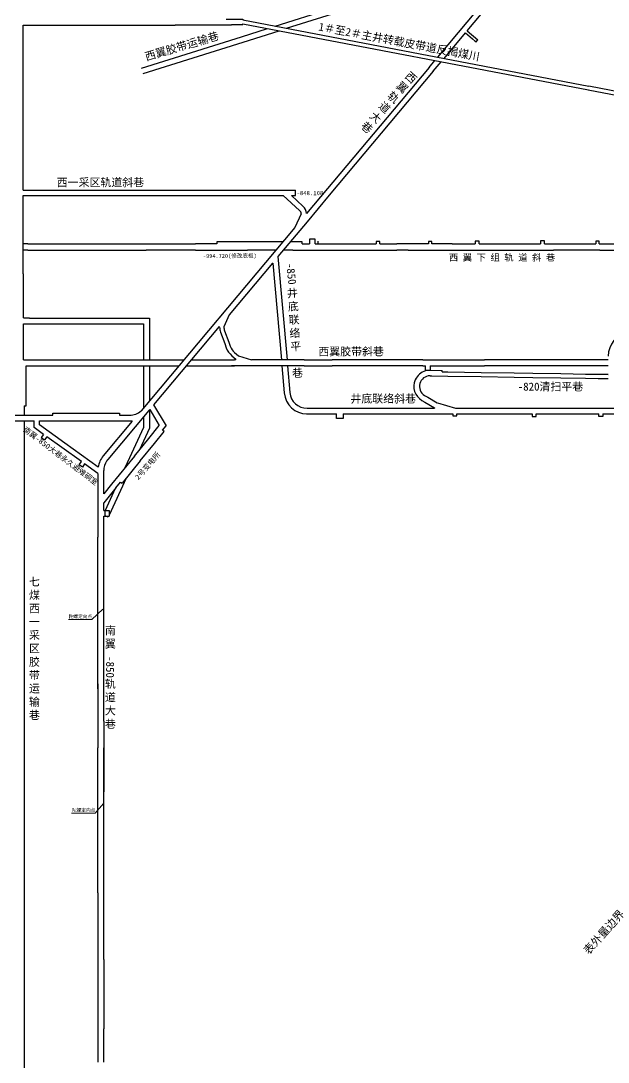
# Model space of a CAD drawing. Header units: millimetres. Extents: x 41513366 to 41522434, y 4590966 to 4600634.
# Drawn here: x 41518625 to 41519065, y 4594929 to 4595710 of the extents above; entities that cross this region are included whole.
import ezdxf

# ---------------------------------------------------------------- set-up
doc = ezdxf.new("R2010")
doc.units = ezdxf.units.MM
doc.linetypes.add('ACAD_ISO02W100', pattern=[15, 12, -3])
for name, color, linetype, lineweight in [('12-2煤表外量', 7, 'Continuous', 18), ('2016年12煤进尺', 7, 'Continuous', 18), ('7煤巷道', 6, 'Continuous', 18), ('7煤巷道名称', 6, 'Continuous', 18), ('图纸改动标记', 2, 'Continuous', 18), ('岩巷', 30, 'Continuous', 18), ('岩巷巷道名称', 30, 'Continuous', 18)]:
    doc.layers.add(name, color=color, linetype=linetype, lineweight=lineweight)
doc.styles.add('仿宋_GB2312', font='')
doc.styles.add('宋体5', font='')
doc.styles.add('正等线体', font='simhei.ttf')
doc.styles.get('仿宋_GB2312').set_extended_font_data('宋体')
doc.styles.get('宋体5').set_extended_font_data('宋体')

# ---------------------------------------------------------------- blocks, each defined once
blk = doc.blocks.new('*X44')
at = {"layer": '图纸改动标记', "linetype": 'Continuous', "lineweight": 0, "ltscale": 2}
blk.add_hatch(color=0, dxfattribs=at).paths.add_polyline_path([(41518686.46, 4595268.85), (41518685.16, 4595267.31), (41518684.82, 4595267.68)], flags=0)
at = {"layer": '图纸改动标记', "color": 0, "linetype": 'Continuous', "lineweight": 0, "ltscale": 2}
for p, q in [((41518686.46, 4595268.85), (41518678.15, 4595261.22)), ((41518678.15, 4595261.22), (41518660.52, 4595261.22))]:
    blk.add_line(p, q, dxfattribs=at)
at = {"layer": '图纸改动标记', "color": 0, "linetype": 'ByBlock', "lineweight": 0, "ltscale": 2}
blk.add_line((41518660.52, 4595261.22), (41518660.52, 4595261.22), dxfattribs=at)
blk = doc.blocks.new('*X52')
at = {"layer": '图纸改动标记', "linetype": 'Continuous', "lineweight": 0, "ltscale": 2}
blk.add_hatch(color=0, dxfattribs=at).paths.add_polyline_path([(41518686.95, 4595123.17), (41518685.79, 4595121.52), (41518685.42, 4595121.85)], flags=0)
at = {"layer": '图纸改动标记', "color": 0, "linetype": 'Continuous', "lineweight": 0, "ltscale": 2}
for p, q in [((41518686.95, 4595123.17), (41518680.5, 4595116.02)), ((41518680.5, 4595116.02), (41518662.87, 4595116.02))]:
    blk.add_line(p, q, dxfattribs=at)
at = {"layer": '图纸改动标记', "color": 0, "linetype": 'ByBlock', "lineweight": 0, "ltscale": 2}
blk.add_line((41518662.87, 4595116.02), (41518662.87, 4595116.02), dxfattribs=at)

msp = doc.modelspace()

# ---------------------------------------------------------------- linework, layer by layer
at = {"layer": '2016年12煤进尺', "color": 30, "lineweight": -3, "ltscale": 2}
msp.add_line((41518847.838, 4595542.743), (41518847.838, 4595544.743), dxfattribs=at)
at = {"layer": '7煤巷道', "lineweight": -3}
for p, q in [((41518626.484, 4595706.752), (41518740.569, 4595706.752)), ((41518782.7592, 4595706.752), (41518740.569, 4595706.752)), ((41519050.5193, 4595658.2652), (41519098.5346, 4595649.0778)), ((41519099.0608, 4595651.8278), (41519051.0454, 4595661.015)), ((41518626.484, 4595520.216), (41518626.484, 4595578.9712)), ((41518779.1195, 4595583.155), (41518823.3349, 4595583.1474)), ((41518779.1195, 4595583.155), (41518821.3387, 4595583.1477)), ((41518779.1188, 4595578.955), (41518821.6157, 4595578.9477)), ((41518626.884, 4595489.716), (41518626.884, 4595520.216)), ((41518626.8995, 4595487.216), (41518626.8995, 4595489.716)), ((41518626.8995, 4595487.216), (41518631.372, 4595487.216)), ((41518631.372, 4595487.216), (41518631.372, 4595487.116)), ((41518631.372, 4595487.116), (41518721.367, 4595487.116)), ((41518721.367, 4595487.116), (41518721.367, 4595455.8317)), ((41518626.883, 4595482.816), (41518631.372, 4595482.816)), ((41518631.372, 4595482.916), (41518716.967, 4595482.916)), ((41518631.372, 4595482.916), (41518631.372, 4595482.816)), ((41518716.967, 4595482.916), (41518716.967, 4595455.8317)), ((41518626.883, 4595455.8351), (41518685.842, 4595455.8333)), ((41518628.9559, 4595421.4349), (41518628.9559, 4595451.4349)), ((41518628.9559, 4595451.4344), (41518685.842, 4595451.4344)), ((41518716.967, 4595451.4313), (41518716.9752, 4595419.8403)), ((41518721.367, 4595451.4313), (41518721.367, 4595425.0742)), ((41518627.355, 4595421.4349), (41518627.355, 4595414.3085)), ((41518627.355, 4595421.4349), (41518628.9559, 4595421.4349)), ((41518721.367, 4595418.5016), (41518721.367, 4595404.5109)), ((41518627.355, 4595410.1047), (41518627.355, 4594754.344)), ((41518716.967, 4595413.1411), (41518716.967, 4595405.0131))]:
    msp.add_line(p, q, dxfattribs=at)
for points in [[(41518626.484, 4595696.171), (41518626.484, 4595706.752)], [(41518778.9674, 4595711.352), (41518791.494, 4595711.352), (41518791.494, 4595710.652), (41519051.0502, 4595661.0141)], [(41518782.7592, 4595706.752), (41518782.7592, 4595707.152), (41518791.494, 4595707.152), (41518791.494, 4595707.8019), (41519050.7589, 4595658.2193)], [(41518626.484, 4595583.1711), (41518626.484, 4595696.171)], [(41518626.484, 4595578.9712), (41518651.728, 4595578.972), (41518734.7758, 4595578.97), (41518779.1185, 4595578.955)], [(41518626.484, 4595520.216), (41518626.884, 4595520.216)], [(41518626.8832, 4595455.8351), (41518626.883, 4595482.816)], [(41518716.967, 4595405.0131), (41518706.4201, 4595382.3951)], [(41518721.367, 4595404.5109), (41518713.7932, 4595388.2689)], [(41518706.4201, 4595382.3951), (41518702.9173, 4595374.8834)], [(41518706.4201, 4595382.3951), (41518702.9173, 4595374.8834)], [(41518703.9012, 4595367.0553), (41518690.983, 4595339.3522)], [(41518695.6284, 4595359.2524), (41518688.006, 4595342.906)], [(41518695.6284, 4595359.2524), (41518688.006, 4595342.906)], [(41518690.2692, 4595337.8215), (41518688.6941, 4595338.556)], [(41518690.6117, 4595338.556), (41518690.2692, 4595337.8215)]]:
    msp.add_lwpolyline(points, dxfattribs=at)
msp.add_lwpolyline([(41518626.484, 4595583.1712), (41518651.7279, 4595583.172, -0.00001385), (41518651.7281, 4595583.172), (41518734.7761, 4595583.17, -0.00007855), (41518734.777, 4595583.17), (41518779.12, 4595583.155)], format="xyb", dxfattribs=at)
at = {"layer": '图纸改动标记', "color": 3, "linetype": 'ACAD_ISO02W100', "lineweight": -3}
msp.add_line((41518626.484, 4595583.1712), (41518626.484, 4595583.4711), dxfattribs=at)
at = {"layer": '图纸改动标记', "color": 3, "lineweight": -3, "ltscale": 2}
msp.add_line((41518687.767, 4595342.906), (41518687.767, 4595338.556), dxfattribs=at)
at = {"layer": '图纸改动标记', "color": 3, "linetype": 'Continuous', "lineweight": -3, "ltscale": 2}
msp.add_lwpolyline([(41518785.2245, 4595696.4936), (41518785.2249, 4595696.4937)], dxfattribs=at)
at = {"layer": '岩巷', "lineweight": -3}
for p, q in [((41518937.5651, 4595682.7249), (41518990.9472, 4595746.3433)), ((41518959.613, 4595702.4666), (41518980.9299, 4595727.8711)), ((41518942.2899, 4595681.8216), (41518958.3275, 4595700.9345)), ((41518958.3275, 4595700.9345), (41518963.5395, 4595696.561)), ((41518959.613, 4595702.4666), (41518967.6958, 4595695.6843)), ((41518963.5395, 4595696.561), (41518965.923, 4595694.561)), ((41518965.923, 4595694.561), (41518966.4103, 4595694.1522)), ((41518966.4103, 4595694.1522), (41518967.6958, 4595695.6843)), ((41518931.0454, 4595674.955), (41518904.9564, 4595643.869)), ((41518931.0453, 4595674.9549), (41518935.5042, 4595680.2688)), ((41518934.2627, 4595672.2552), (41518940.229, 4595679.3655)), ((41518934.2626, 4595672.255), (41518908.1736, 4595641.169)), ((41518904.9563, 4595643.8688), (41518839.2114, 4595565.5119)), ((41518908.1737, 4595641.1692), (41518856.2159, 4595579.2441)), ((41518821.3387, 4595583.1477), (41518830.8157, 4595583.1461)), ((41518830.8157, 4595578.9477), (41518830.8157, 4595583.1461)), ((41518821.6157, 4595578.9477), (41518833.8223, 4595567.8439)), ((41518827.8157, 4595578.9477), (41518836.4932, 4595570.9323)), ((41518827.8157, 4595578.9477), (41518830.8157, 4595578.9477)), ((41518835.136, 4595565.3243), (41518830.4656, 4595555.0912)), ((41518839.5147, 4595559.3392), (41518817.7323, 4595533.3782)), ((41518830.4656, 4595555.0912), (41518715.0442, 4595417.539)), ((41518630.1915, 4595542.743), (41518626.484, 4595542.743)), ((41518630.1915, 4595542.743), (41518695.1915, 4595542.743)), ((41518695.1915, 4595542.743), (41518718.901, 4595542.743)), ((41518718.901, 4595542.743), (41518755.901, 4595542.743)), ((41518771.838, 4595542.743), (41518755.901, 4595542.743)), ((41518835.838, 4595542.7429), (41518841.427, 4595542.743)), ((41518845.527, 4595542.743), (41518868.183, 4595542.7431)), ((41518868.183, 4595542.7431), (41518873.979, 4595542.7432)), ((41518873.979, 4595542.7432), (41518891.318, 4595542.7433)), ((41518894.218, 4595542.7433), (41518906.82, 4595542.7434)), ((41518915.513, 4595542.733), (41518906.82, 4595542.733)), ((41518930.698, 4595542.733), (41518915.513, 4595542.733)), ((41518948.354, 4595542.733), (41518933.198, 4595542.733)), ((41518948.354, 4595542.733), (41518965.7862, 4595542.733)), ((41518968.6862, 4595542.733), (41518984.6892, 4595542.733)), ((41518984.6892, 4595542.733), (41519013.705, 4595542.733)), ((41519013.705, 4595542.733), (41519014.672, 4595542.733)), ((41519017.672, 4595542.733), (41519024.33, 4595542.733)), ((41519024.33, 4595542.733), (41519056.172, 4595542.7329)), ((41519058.672, 4595542.7329), (41519059.103, 4595542.7329)), ((41519059.103, 4595542.7329), (41519077.455, 4595542.7331)), ((41518630.1916, 4595538.1378), (41518626.484, 4595538.1378)), ((41518630.1916, 4595538.1378), (41518695.1916, 4595538.1383)), ((41518695.1916, 4595538.1383), (41518718.901, 4595538.1384)), ((41518755.901, 4595538.1389), (41518718.901, 4595538.143)), ((41518755.901, 4595538.143), (41518777.901, 4595538.1391)), ((41518777.901, 4595538.143), (41518794.901, 4595538.1392)), ((41518816.2425, 4595538.1411), (41518794.901, 4595538.1392)), ((41518817.7319, 4595533.3821), (41518824.5175, 4595455.8218)), ((41518817.7319, 4595533.3821), (41518824.5165, 4595455.8334)), ((41518828.901, 4595538.1422), (41518821.729, 4595538.1415)), ((41518828.901, 4595538.1422), (41518844.901, 4595538.1428)), ((41518844.901, 4595538.1395), (41518868.183, 4595538.1438)), ((41518868.183, 4595538.1438), (41518873.979, 4595538.143)), ((41518873.979, 4595538.1432), (41518906.82, 4595538.1434)), ((41518915.513, 4595538.133), (41518906.82, 4595538.133)), ((41518915.513, 4595538.133), (41518948.354, 4595538.133)), ((41518948.354, 4595538.133), (41518967.672, 4595538.133)), ((41518967.672, 4595538.133), (41518984.6892, 4595538.133)), ((41518984.6892, 4595538.133), (41519013.7051, 4595538.133)), ((41519013.7051, 4595538.133), (41519024.3301, 4595538.133)), ((41519059.1031, 4595538.133), (41519024.3301, 4595538.133)), ((41519059.1031, 4595538.133), (41519077.4551, 4595538.133)), ((41518813.5783, 4595528.432), (41518780.9942, 4595489.6002)), ((41518813.5783, 4595528.432), (41518780.9942, 4595489.6002)), ((41518813.5783, 4595528.432), (41518813.9684, 4595528.2094)), ((41518813.9684, 4595528.2094), (41518820.3017, 4595455.8188)), ((41518813.9684, 4595528.2094), (41518820.3008, 4595455.8286)), ((41518780.9967, 4595489.6061), (41518777.1144, 4595480.5865)), ((41518773.5375, 4595480.7138), (41518724.373, 4595422.1225)), ((41518773.9203, 4595480.3925), (41518773.5359, 4595480.7151)), ((41518773.9203, 4595480.3925), (41518773.5375, 4595480.7138)), ((41518777.7224, 4595477.6601), (41518780.829, 4595469.1223)), ((41518774.7154, 4595476.5657), (41518777.8219, 4595468.0281)), ((41518777.8219, 4595468.0281), (41518778.9645, 4595464.8878)), ((41518780.829, 4595469.1223), (41518781.9715, 4595465.9822)), ((41518685.842, 4595455.8317), (41518741.007, 4595455.8317)), ((41518741.007, 4595455.8317), (41518747.1758, 4595455.8315)), ((41518752.6584, 4595455.8314), (41518768.053, 4595455.8309)), ((41518783.0668, 4595458.9431), (41518786.105, 4595456.3039)), ((41518786.105, 4595455.803), (41518785.105, 4595455.803)), ((41518785.1543, 4595461.3519), (41518788.2035, 4595458.7198)), ((41518786.105, 4595455.803), (41518786.105, 4595456.3039)), ((41518786.105, 4595455.803), (41518786.105, 4595455.803)), ((41518788.2035, 4595458.7198), (41518797.924, 4595455.803)), ((41518837.498, 4595455.831), (41518797.924, 4595455.803)), ((41518926.352, 4595455.8353), (41518891.637, 4595455.8316)), ((41518926.352, 4595455.796), (41518972.641, 4595455.796)), ((41519003.3676, 4595455.7964), (41518972.641, 4595455.7962)), ((41519062.291, 4595455.797), (41519003.3676, 4595455.7964)), ((41519065.451, 4595455.797), (41519062.291, 4595455.797)), ((41518685.842, 4595451.4313), (41518741.007, 4595451.4313)), ((41518741.007, 4595451.4317), (41518743.4838, 4595451.4316)), ((41518748.9664, 4595451.4315), (41518768.053, 4595451.4309)), ((41518837.498, 4595451.431), (41518782.994, 4595451.439)), ((41518820.6849, 4595451.439), (41518822.463, 4595431.1145)), ((41518820.6853, 4595451.4335), (41518822.463, 4595431.1145)), ((41518824.9009, 4595451.439), (41518826.662, 4595431.3091)), ((41518824.9014, 4595451.4329), (41518826.662, 4595431.3091)), ((41518926.352, 4595451.4353), (41518891.637, 4595451.402)), ((41518926.352, 4595451.4311), (41518928.403, 4595451.4311)), ((41518931.903, 4595451.4311), (41518972.641, 4595451.4311)), ((41518940.8894, 4595446.8987), (41518940.9057, 4595447.9409)), ((41519003.3662, 4595451.4162), (41518972.641, 4595451.4257)), ((41519062.291, 4595451.398), (41519003.3662, 4595451.4162)), ((41519065.451, 4595451.397), (41519062.291, 4595451.398)), ((41518925.7653, 4595425.4643), (41518927.9338, 4595424.1941)), ((41518720.9187, 4595417.8506), (41518690.0621, 4595381.0768)), ((41518721.5152, 4595418.7168), (41518720.9187, 4595417.8506)), ((41518839.1685, 4595415.334), (41518861.661, 4595415.334)), ((41518839.513, 4595419.534), (41518935.1459, 4595419.534)), ((41518866.661, 4595415.334), (41518948.951, 4595415.334)), ((41518935.1459, 4595419.9698), (41518935.1459, 4595419.534)), ((41518950.8079, 4595419.534), (41519017.0054, 4595419.534)), ((41518950.8079, 4595419.534), (41519077.195, 4595419.534)), ((41518951.951, 4595415.334), (41519008.48, 4595415.334)), ((41518951.951, 4595415.334), (41518953.879, 4595415.334)), ((41519011.48, 4595415.334), (41519017.0054, 4595415.334)), ((41519011.48, 4595415.334), (41519058.366, 4595415.334)), ((41519061.366, 4595415.334), (41519077.195, 4595415.334)), ((41518163.804, 4595414.3085), (41518648.8216, 4595414.3085)), ((41518219.856, 4595414.3085), (41518648.8216, 4595414.3085)), ((41518600, 4595410.1034), (41518634.721, 4595410.105)), ((41518638.721, 4595410.1052), (41518708.0216, 4595410.1085)), ((41518708.4153, 4595409.7947), (41518686.6918, 4595383.9053)), ((41518698.8216, 4595414.3085), (41518706.5056, 4595414.3085)), ((41518698.8216, 4595414.3085), (41518706.5056, 4595414.3085)), ((41518708.4153, 4595409.7947), (41518708.0216, 4595410.1085)), ((41518682.667, 4595370.5852), (41518682.667, 4595356.848)), ((41518687.067, 4595355.3758), (41518687.067, 4595372.848)), ((41518682.667, 4595356.848), (41518682.667, 4595322.794)), ((41518687.067, 4595342.906), (41518687.067, 4595348.7155)), ((41518687.067, 4595184.836), (41518687.067, 4595338.556)), ((41518682.667, 4595209.141), (41518682.667, 4595322.794)), ((41518682.667, 4595212.837), (41518682.667, 4595184.836)), ((41518682.667, 4595184.836), (41518682.667, 4595164.838)), ((41518687.067, 4595184.836), (41518687.067, 4595164.838)), ((41518682.667, 4595080.243), (41518682.667, 4595164.838)), ((41518682.667, 4595056.243), (41518682.667, 4595164.838)), ((41518687.067, 4595080.243), (41518687.067, 4595164.838)), ((41518687.067, 4595164.838), (41518687.067, 4595159.838)), ((41518687.067, 4595159.838), (41518687.067, 4595131.842)), ((41518687.067, 4595006.243), (41518687.067, 4595131.842)), ((41518682.667, 4595056.243), (41518682.667, 4595021.243)), ((41518682.667, 4595021.243), (41518682.667, 4595006.243)), ((41518682.667, 4595006.243), (41518682.667, 4594986.288)), ((41518687.067, 4595006.243), (41518687.067, 4594986.288)), ((41518682.667, 4594986.288), (41518682.667, 4594974.3718)), ((41518687.067, 4594986.288), (41518687.067, 4594974.3718)), ((41518682.667, 4594974.3718), (41518682.667, 4594954.243)), ((41518687.067, 4594974.3718), (41518687.067, 4594954.243)), ((41518682.667, 4594954.243), (41518682.667, 4594942.263)), ((41518687.067, 4594929.263), (41518687.067, 4594954.243)), ((41518682.667, 4594942.263), (41518682.667, 4594939.243)), ((41518682.667, 4594939.243), (41518682.667, 4594932.263)), ((41518682.667, 4594932.263), (41518682.667, 4594929.263))]:
    msp.add_line(p, q, dxfattribs=at)
at = {"layer": '岩巷', "color": 30, "lineweight": -3}
for p, q in [((41518837.498, 4595455.831), (41518858.42, 4595455.8383)), ((41518837.498, 4595455.831), (41518854.735, 4595455.831)), ((41518868.42, 4595455.8363), (41518858.42, 4595455.8383)), ((41518891.637, 4595455.8316), (41518868.42, 4595455.8363)), ((41518837.498, 4595451.431), (41518854.735, 4595451.4285)), ((41518837.498, 4595451.431), (41518858.42, 4595451.403)), ((41518868.42, 4595451.4027), (41518858.42, 4595451.403)), ((41518891.637, 4595451.402), (41518868.42, 4595451.4027))]:
    msp.add_line(p, q, dxfattribs=at)
at = {"layer": '岩巷', "lineweight": -3}
for points in [[(41518815.5406, 4595706.0533), (41518939.4876, 4595745.1372)], [(41518824.2341, 4595704.3907), (41518953.3823, 4595745.1148)], [(41518790.259, 4595698.0813), (41518809.9142, 4595704.2792)], [(41518752.9356, 4595686.312), (41518790.259, 4595698.0813)], [(41518791.5221, 4595694.0756), (41518818.6078, 4595702.6166)], [(41518966.3934, 4595696.7754), (41518967.6956, 4595695.687)], [(41518754.1986, 4595682.3067), (41518791.5221, 4595694.0756)], [(41518965.1108, 4595695.2408), (41518966.413, 4595694.1524)], [(41518966.413, 4595694.1524), (41518967.6956, 4595695.687)], [(41518715.2562, 4595674.4304), (41518752.9356, 4595686.3121)], [(41518716.5192, 4595670.4251), (41518754.1987, 4595682.3066)], [(41518856.2159, 4595579.2441), (41518839.5147, 4595559.3392)], [(41518821.4324, 4595544.326), (41518771.838, 4595544.326), (41518771.838, 4595542.7417)], [(41518835.838, 4595542.7417), (41518835.838, 4595544.326), (41518826.918, 4595544.326)], [(41518845.527, 4595542.7417), (41518845.527, 4595546.2417), (41518841.427, 4595546.2417), (41518841.427, 4595542.7417)], [(41518894.218, 4595542.7417), (41518894.218, 4595544.6417), (41518891.318, 4595544.6417), (41518891.318, 4595542.7417)], [(41518933.198, 4595542.7417), (41518933.198, 4595544.5417), (41518930.698, 4595544.5417), (41518930.698, 4595542.7417)], [(41518968.6862, 4595542.7417), (41518968.6862, 4595544.7417), (41518965.7862, 4595544.7417), (41518965.7862, 4595542.7417)], [(41519017.672, 4595542.7417), (41519017.672, 4595545.1417), (41519014.672, 4595545.1417), (41519014.672, 4595542.7417)], [(41519058.672, 4595542.7417), (41519058.672, 4595544.7417), (41519056.172, 4595544.7417), (41519056.172, 4595542.7417)], [(41518768.053, 4595455.8309), (41518785.105, 4595455.803)], [(41518768.053, 4595451.4309), (41518785.105, 4595451.4304)], [(41518931.903, 4595451.439), (41518931.903, 4595447.939), (41518928.403, 4595447.939)], [(41518928.403, 4595447.5808), (41518928.403, 4595451.439)], [(41518931.9068, 4595448.0806), (41518940.9057, 4595447.9409)], [(41518940.8894, 4595446.8987), (41518945.2826, 4595446.8299)], [(41518945.2826, 4595446.8299), (41518970.0516, 4595446.4424)], [(41518970.0516, 4595446.4424), (41518994.9577, 4595446.0734)], [(41518931.8208, 4595443.839), (41518933.171, 4595443.8173)], [(41518931.821, 4595443.8401), (41518945.2326, 4595443.6303)], [(41518945.2326, 4595443.6303), (41518970.0619, 4595443.2419)], [(41518970.0619, 4595443.2419), (41518994.9075, 4595442.8532)], [(41518994.9075, 4595442.852), (41519008.9058, 4595442.6323)], [(41518994.9573, 4595446.0516), (41519008.9555, 4595445.8266)], [(41519008.9167, 4595442.634), (41519029.9533, 4595442.3049)], [(41519008.9665, 4595445.8336), (41519030.003, 4595445.5045)], [(41519029.9531, 4595442.2978), (41519048.4637, 4595442.0144)], [(41519030.003, 4595445.5045), (41519048.5137, 4595445.2132)], [(41519048.4637, 4595442.0144), (41519057.9589, 4595441.8659)], [(41519048.5137, 4595445.2132), (41519058.009, 4595445.0655)], [(41519057.9589, 4595441.8659), (41519065.4373, 4595441.7491)], [(41519058.009, 4595445.0655), (41519065.451, 4595444.9937)], [(41519058.009, 4595445.0655), (41519065.436, 4595444.9494)], [(41518927.7021, 4595429.1952), (41518930.0553, 4595427.8174)], [(41518927.9338, 4595424.1941), (41518935.1459, 4595419.9698)], [(41518930.0553, 4595427.8174), (41518937.2681, 4595423.5942)], [(41518937.4091, 4595423.5519), (41518950.8079, 4595419.534)], [(41518648.8216, 4595414.3085), (41518648.8216, 4595415.8057), (41518698.8216, 4595415.8057), (41518698.8216, 4595414.3085)], [(41518721.5152, 4595418.7168), (41518728.7262, 4595406.6474)], [(41518724.373, 4595422.1225), (41518733.8386, 4595406.2793)], [(41518866.661, 4595415.334), (41518866.661, 4595411.834), (41518861.661, 4595411.834), (41518861.661, 4595415.334)], [(41518948.951, 4595415.271), (41518948.951, 4595413.771), (41518951.951, 4595413.771), (41518951.951, 4595415.271)], [(41519008.48, 4595415.334), (41519008.48, 4595413.334), (41519011.48, 4595413.334), (41519011.48, 4595415.334)], [(41519061.366, 4595415.334), (41519061.366, 4595413.334), (41519058.366, 4595413.334), (41519058.366, 4595415.334)], [(41518641.7971, 4595399.9189), (41518634.721, 4595404.9976), (41518634.721, 4595410.105)], [(41518657.9279, 4595393.2649), (41518638.721, 4595407.0504), (41518638.721, 4595410.1052)], [(41518641.7971, 4595399.9189), (41518640.1061, 4595397.5629)], [(41518720.7462, 4595396.8262), (41518728.7262, 4595406.6474)], [(41518725.17, 4595393.2317), (41518732.3435, 4595402.0605)], [(41518731.1793, 4595403.0064), (41518733.8386, 4595406.2793)], [(41518732.3435, 4595402.0605), (41518731.1793, 4595403.0064)], [(41518640.1061, 4595397.5629), (41518642.5434, 4595395.8136)], [(41518644.2343, 4595398.1696), (41518642.5434, 4595395.8136)], [(41518655.5955, 4595390.0153), (41518644.2343, 4595398.1696)], [(41518682.8536, 4595375.3749), (41518657.9279, 4595393.2649)], [(41518709.9988, 4595383.5989), (41518720.7462, 4595396.8262)], [(41518714.4226, 4595380.0045), (41518725.17, 4595393.2317)], [(41518670.2313, 4595379.5107), (41518655.5955, 4595390.0153)], [(41518672.6685, 4595377.7614), (41518670.9776, 4595375.4054), (41518668.5404, 4595377.1547), (41518670.2313, 4595379.5107)], [(41518682.667, 4595370.5852), (41518672.6685, 4595377.7614)], [(41518709.9988, 4595383.5989), (41518692.9367, 4595362.5998)], [(41518714.4226, 4595380.0045), (41518700.8136, 4595363.2553)], [(41518692.9367, 4595362.5998), (41518687.067, 4595355.3758)], [(41518696.1963, 4595359.9513), (41518699.6493, 4595364.201)], [(41518699.6493, 4595364.201), (41518700.8134, 4595363.2551)], [(41518696.1963, 4595359.9513), (41518687.067, 4595348.7155)], [(41518687.067, 4595342.906), (41518690.983, 4595342.906)], [(41518687.067, 4595338.556), (41518690.983, 4595338.556)], [(41518690.983, 4595342.906), (41518690.983, 4595338.556)]]:
    msp.add_lwpolyline(points, dxfattribs=at)
for centre, radius, start, end in [((41518831.7982, 4595565.1862), 3.3407, 2.3701436, 52.7071399), ((41518831.7982, 4595565.1862), 7.4203, 2.4698979, 50.7488356), ((41518787.4953, 4595481.217), 13.6, 183.4757012, 199.9995901), ((41518787.4953, 4595481.217), 10.4, 183.4757012, 199.9995901), ((41519083.55, 4595458.507), 18.1, 99.000904, 179.9922432), ((41518792.4849, 4595469.7998), 14.3851, 199.9663753, 229.0437355), ((41518792.4849, 4595469.7998), 11.1851, 199.9568957, 229.0501576), ((41518931.698, 4595435.99), 12.05, 105.8693342, 155.9064384), ((41518931.669, 4595435.969), 12.05, 155.9064392, 240.6639475), ((41518931.698, 4595435.99), 7.85, 89.1034712, 239.9628476), ((41518839.512, 4595432.434), 17.1, 184.4255678, 270), ((41518839.512, 4595432.434), 12.9, 184.9999058, 270), ((41518706.5054, 4595427.2085), 12.9, 269.9992734, 311.446566), ((41518699.867, 4595372.848), 17.2, 139.9948934, 171.5520099), ((41518699.867, 4595372.848), 12.8, 146.5544592, 180)]:
    msp.add_arc(centre, radius, start, end, dxfattribs=at)
at = {"layer": '岩巷', "linetype": 'ACAD_ISO02W100', "lineweight": -3}
msp.add_arc((41518699.867, 4595372.848), 12.8, 139.9948934, 146.5544592, dxfattribs=at)

# ---------------------------------------------------------------- block references
at = {"layer": '图纸改动标记', "color": 2, "linetype": 'ByBlock', "lineweight": -3, "ltscale": 2}
for name in ['*X44', '*X52']:
    msp.add_blockref(name, (0, 0), dxfattribs=at)

# ---------------------------------------------------------------- texts
at = {"layer": '12-2煤表外量', "color": 1, "linetype": 'Continuous', "lineweight": -3, "ltscale": 2.5, "insert": (41519046.4159, 4595013.4862), "char_height": 6, "width": 126.615075, "attachment_point": 1, "rotation": 48.4042591, "style": '仿宋_GB2312'}
msp.add_mtext('{\\C256;表外量边界}', dxfattribs=at)
at = {"layer": '7煤巷道名称', "lineweight": -3, "insert": (41518848.927, 4595708.7566), "char_height": 6, "width": 193.553229, "attachment_point": 1, "rotation": 349.2499293, "style": '正等线体'}
msp.add_mtext('1＃至2＃主井转载皮带道反揭煤川', dxfattribs=at)
at = {"layer": '7煤巷道名称', "color": 6, "lineweight": -3, "insert": (41518651.7607, 4595591.8616), "char_height": 6, "width": 187.279333, "attachment_point": 1, "style": '仿宋_GB2312'}
msp.add_mtext('西一采区轨道斜巷', dxfattribs=at)
at = {"layer": '7煤巷道名称', "linetype": 'Continuous', "lineweight": -3, "insert": (41518630.9357, 4595292.4201), "char_height": 6, "width": 24.156, "attachment_point": 1, "style": '正等线体'}
msp.add_mtext('七\\P煤\\P西\\P一\\P采\\P区\\P胶\\P带\\P运\\P输\\P巷', dxfattribs=at)
at = {"layer": '图纸改动标记', "color": 2, "lineweight": -3, "char_height": 2.5, "width": 19.501518, "attachment_point": 1, "style": '仿宋_GB2312'}
for insert in [(41518660.8129, 4595264.6704), (41518663.216, 4595119.5343)]:
    msp.add_mtext('陀螺定向点', dxfattribs=dict(at, insert=insert))
at = {"layer": '岩巷', "lineweight": -3, "insert": (41518717.2265, 4595685.7255), "char_height": 6, "width": 178.452, "attachment_point": 1, "rotation": 16.459973, "style": '正等线体'}
msp.add_mtext('西翼胶带运输巷', dxfattribs=at)
at = {"layer": '岩巷', "lineweight": -3, "insert": (41518831.6673, 4595580.8706), "char_height": 3.2, "width": 27.12809, "attachment_point": 4, "style": '正等线体'}
msp.add_mtext('-848.108', dxfattribs=at)
at = {"layer": '岩巷', "color": 6, "lineweight": -3, "insert": (41518761.509, 4595533.2902), "char_height": 3, "width": 56.622917, "attachment_point": 4, "rotation": 0.4179969, "style": '正等线体'}
msp.add_mtext('-994.720(修改底板)', dxfattribs=at)
at = {"layer": '岩巷巷道名称', "lineweight": -3, "width": 151.915322, "attachment_point": 1, "style": '正等线体'}
for s, insert, char_height, rotation in [('{\\C30;西\u3000\\P翼\u3000\\P轨\u3000\\P道\u3000\\P大\u3000\\P巷}', (41518916.4195, 4595672.4535), 6, 318.4921992), ('南翼-850大巷永久避难硐室', (41518628.6551, 4595405.9695), 4, 322.91356), ('2号变电所', (41518710, 4595368.092), 4, 48.9354694)]:
    msp.add_mtext(s, dxfattribs=dict(at, insert=insert, char_height=char_height, rotation=rotation))
at = {"layer": '岩巷巷道名称', "color": 30, "linetype": 'Continuous', "lineweight": -3, "insert": (41518945.9081, 4595535.0984), "char_height": 5, "width": 111.54336, "attachment_point": 1, "style": '宋体5'}
msp.add_mtext('西 翼 下 组 轨 道 斜 巷', dxfattribs=at)
at = {"layer": '岩巷巷道名称', "linetype": 'Continuous', "lineweight": -3, "char_height": 6, "attachment_point": 1, "style": '正等线体'}
for s, insert, width, rotation in [('-850', (41518829.7571, 4595528.8539), 50.058, 276.531088), ('\\P 井\\P 底 \\P 联 \\P 络\\P 平\\P \\P 巷 ', (41518819.5362, 4595518.2943), 50.301, 3.6666534), ('    \\P-850', (41518704.94, 4595233.5398), 50.058, 269.4134967)]:
    msp.add_mtext(s, dxfattribs=dict(at, insert=insert, width=width, rotation=rotation))
for s, insert, width in [('西翼胶带斜巷\u3000', (41518848.0502, 4595465.0434), 151.422222), ('-820清扫平巷', (41518997.6183, 4595438.7756), 137.958897), ('井底联络斜巷', (41518872.1427, 4595429.7243), 151.422222), ('南    \\P翼\\P\\P   \\P轨    \\P道    \\P大    \\P巷', (41518687.897, 4595255.8867), 24.264)]:
    msp.add_mtext(s, dxfattribs=dict(at, insert=insert, width=width))

doc.saveas('drawing.dxf')
